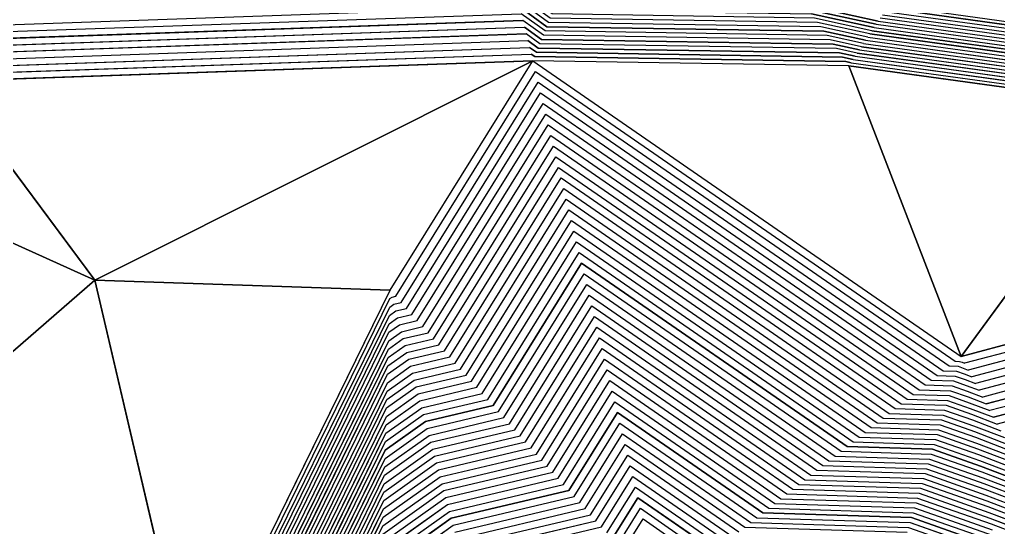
# Model space of a CAD drawing. Extents: x 7084 to 11035, y 13750 to 16729.
# Drawn here: x 8404 to 9363, y 15729 to 16227 of the extents above; entities that cross this region are included whole.
import ezdxf

# ---------------------------------------------------------------- set-up
doc = ezdxf.new("R2010")
doc.units = 0
doc.layers.add('Level 1', color=7, linetype='Continuous')

msp = doc.modelspace()

# ---------------------------------------------------------------- linework, layer by layer
at = {"layer": 'Level 1'}
for p, q in [((8389.94, 16221.43), (8893.49, 16238.96)), ((8921.96, 16223.79), (8891.85, 16245.55)), ((8920.26, 16219.62), (8893.49, 16238.96)), ((9244.94, 16225.11), (9173.37, 16240.73)), ((9253.14, 16237.65), (9462.55, 16208.74)), ((9255.19, 16240.78), (9460.15, 16212.49)), ((8382.75, 16214.53), (8895.14, 16232.37)), ((8918.56, 16215.45), (8895.14, 16232.37)), ((9185.62, 16223.74), (8923.66, 16227.97)), ((9242.89, 16221.98), (9176.43, 16236.49)), ((9240.84, 16218.85), (9179.49, 16232.24)), ((9238.79, 16215.71), (9182.56, 16227.99)), ((9246.99, 16228.25), (9469.77, 16197.49)), ((9249.04, 16231.38), (9467.36, 16201.24)), ((9251.09, 16234.51), (9464.96, 16204.99)), ((8368.37, 16200.74), (8898.43, 16219.19)), ((8375.56, 16207.64), (8896.78, 16225.78)), ((8916.86, 16211.28), (8896.78, 16225.78)), ((8915.16, 16207.1), (8898.43, 16219.19)), ((9191.74, 16215.24), (8920.26, 16219.62)), ((9188.68, 16219.49), (8921.96, 16223.79)), ((9236.74, 16212.58), (9185.62, 16223.74)), ((9234.69, 16209.45), (9188.68, 16219.49)), ((9240.84, 16218.85), (9476.98, 16186.25)), ((9242.89, 16221.98), (9474.58, 16190)), ((9244.94, 16225.11), (9472.17, 16193.75)), ((8361.18, 16193.84), (8900.07, 16212.6)), ((8913.46, 16202.93), (8900.07, 16212.6)), ((9197.87, 16206.74), (8916.86, 16211.28)), ((9194.8, 16210.99), (8918.56, 16215.45)), ((9232.64, 16206.31), (9191.74, 16215.24)), ((9230.59, 16203.18), (9194.8, 16210.99)), ((9234.69, 16209.45), (9484.2, 16175)), ((9236.74, 16212.58), (9481.79, 16178.75)), ((9238.79, 16215.71), (9479.39, 16182.5)), ((8346.8, 16180.05), (8903.36, 16199.42)), ((8353.99, 16186.94), (8901.72, 16206.01)), ((8911.76, 16198.76), (8901.72, 16206.01)), ((8910.05, 16194.59), (8903.36, 16199.42)), ((9203.99, 16198.24), (8913.46, 16202.93)), ((9200.93, 16202.49), (8915.16, 16207.1)), ((9228.54, 16200.05), (9197.87, 16206.74)), ((9226.49, 16196.91), (9200.93, 16202.49)), ((9228.54, 16200.05), (9491.42, 16163.76)), ((9230.59, 16203.18), (9489.01, 16167.51)), ((9232.64, 16206.31), (9486.6, 16171.25)), ((8339.61, 16173.15), (8905.01, 16192.83)), ((8908.35, 16190.41), (8905.01, 16192.83)), ((9213.18, 16185.49), (8908.35, 16190.41)), ((9210.11, 16189.74), (8910.05, 16194.59)), ((9207.05, 16193.99), (8911.76, 16198.76)), ((9224.44, 16193.78), (9203.99, 16198.24)), ((9222.39, 16190.64), (9207.05, 16193.99)), ((9220.34, 16187.51), (9210.11, 16189.74)), ((9222.39, 16190.64), (9498.63, 16152.51)), ((9224.44, 16193.78), (9496.23, 16156.26)), ((9226.49, 16196.91), (9493.82, 16160.01)), ((8906.65, 16186.24), (8332.42, 16166.25)), ((8332.42, 16166.25), (8906.65, 16186.24)), ((8477.23, 15971.36), (8906.65, 16186.24)), ((8906.65, 16186.24), (8477.23, 15971.36)), ((8766.84, 15961.36), (8906.65, 16186.24)), ((9216.24, 16181.24), (8906.65, 16186.24)), ((8906.65, 16186.24), (9326.09, 15896.4)), ((9218.29, 16184.38), (9213.18, 16185.49)), ((9326.09, 15896.4), (9216.24, 16181.24)), ((9216.24, 16181.24), (9505.85, 16141.27)), ((9505.85, 16141.27), (9216.24, 16181.24)), ((9216.24, 16181.24), (9326.09, 15896.4)), ((9218.29, 16184.38), (9503.44, 16145.01)), ((9220.34, 16187.51), (9501.04, 16148.76)), ((8772.15, 15955.42), (8909.16, 16175.8)), ((8909.16, 16175.8), (9320.21, 15891.75)), ((8332.42, 16166.25), (8477.23, 15971.36)), ((8477.23, 15971.36), (8332.42, 16166.25)), ((8777.45, 15949.47), (8911.67, 16165.35)), ((8911.67, 16165.35), (9314.33, 15887.1)), ((8782.76, 15943.52), (8914.18, 16154.91)), ((8914.18, 16154.91), (9308.45, 15882.46)), ((8788.06, 15937.58), (8916.69, 16144.46)), ((8916.69, 16144.46), (9302.57, 15877.81)), ((8793.37, 15931.63), (8919.2, 16134.02)), ((8919.2, 16134.02), (9296.69, 15873.16)), ((9505.85, 16141.27), (9326.09, 15896.4)), ((9326.09, 15896.4), (9505.85, 16141.27)), ((8798.67, 15925.68), (8921.7, 16123.58)), ((8921.7, 16123.58), (9290.81, 15868.51)), ((8803.97, 15919.74), (8924.21, 16113.13)), ((8924.21, 16113.13), (9284.93, 15863.87)), ((8809.28, 15913.79), (8926.72, 16102.69)), ((8926.72, 16102.69), (9279.05, 15859.22)), ((8814.58, 15907.84), (8929.23, 16092.24)), ((8929.23, 16092.24), (9273.17, 15854.57)), ((8477.23, 15971.36), (8232.56, 16081.3)), ((8232.56, 16081.3), (8477.23, 15971.36)), ((8819.89, 15901.89), (8931.74, 16081.8)), ((8931.74, 16081.8), (9267.29, 15849.92)), ((8825.19, 15895.95), (8934.25, 16071.35)), ((8934.25, 16071.35), (9261.41, 15845.28)), ((8830.5, 15890), (8936.76, 16060.91)), ((8936.76, 16060.91), (9255.53, 15840.63)), ((8835.8, 15884.05), (8939.26, 16050.46)), ((8939.26, 16050.46), (9249.65, 15835.98)), ((9326.09, 15896.4), (9890.33, 16046.32)), ((9890.33, 16046.32), (9326.09, 15896.4)), ((8841.11, 15878.11), (8941.77, 16040.02)), ((8941.77, 16040.02), (9243.77, 15831.33)), ((9882.59, 16036.7), (9329.63, 15889.77)), ((8846.41, 15872.16), (8944.28, 16029.58)), ((8944.28, 16029.58), (9237.89, 15826.69)), ((9874.84, 16027.07), (9333.17, 15883.15)), ((8851.72, 15866.21), (8946.79, 16019.13)), ((8946.79, 16019.13), (9232.01, 15822.04)), ((9867.1, 16017.45), (9336.71, 15876.53)), ((8857.02, 15860.27), (8949.3, 16008.69)), ((8949.3, 16008.69), (9226.13, 15817.39)), ((9859.35, 16007.83), (9340.25, 15869.9)), ((8862.33, 15854.32), (8951.81, 15998.24)), ((8951.81, 15998.24), (9220.25, 15812.74)), ((9851.61, 15998.21), (9343.79, 15863.28)), ((9843.86, 15988.59), (9347.33, 15856.66)), ((8867.63, 15848.37), (8954.32, 15987.8)), ((8954.32, 15987.8), (9214.37, 15808.1)), ((9836.12, 15978.96), (9350.87, 15850.03)), ((8282.49, 15801.45), (8477.23, 15971.36)), ((8477.23, 15971.36), (8282.49, 15801.45)), ((8766.84, 15961.36), (8477.23, 15971.36)), ((8477.23, 15971.36), (8572.55, 15565.22)), ((8572.55, 15565.22), (8477.23, 15971.36)), ((8477.23, 15971.36), (8766.84, 15961.36)), ((8872.94, 15842.43), (8956.82, 15977.35)), ((8956.82, 15977.35), (9208.49, 15803.45)), ((9828.37, 15969.34), (9354.41, 15843.41)), ((8572.55, 15565.22), (8766.84, 15961.36)), ((8878.24, 15836.48), (8959.33, 15966.91)), ((8959.33, 15966.91), (9202.61, 15798.8)), ((9820.63, 15959.72), (9357.95, 15836.79)), ((8576.18, 15564.9), (8766.59, 15953.12)), ((8766.59, 15953.12), (8768.65, 15954.59)), ((8768.65, 15954.59), (8772.15, 15955.42)), ((8883.55, 15830.53), (8961.84, 15956.46)), ((8961.84, 15956.46), (9196.73, 15794.15)), ((9812.88, 15950.1), (9361.49, 15830.16)), ((8579.81, 15564.58), (8766.33, 15944.87)), ((8766.07, 15936.63), (8772.28, 15941.04)), ((8766.33, 15944.87), (8770.47, 15947.82)), ((8770.47, 15947.82), (8777.45, 15949.47)), ((8772.28, 15941.04), (8782.76, 15943.52)), ((8888.85, 15824.59), (8964.35, 15946.02)), ((8964.35, 15946.02), (9190.85, 15789.51)), ((8583.44, 15564.26), (8766.07, 15936.63)), ((8765.82, 15928.39), (8774.09, 15934.27)), ((8774.09, 15934.27), (8788.06, 15937.58)), ((8775.9, 15927.49), (8793.37, 15931.63)), ((8894.16, 15818.64), (8966.86, 15935.58)), ((8966.86, 15935.58), (9184.97, 15784.86)), ((8587.07, 15563.94), (8765.82, 15928.39)), ((8765.56, 15920.14), (8775.9, 15927.49)), ((8777.72, 15920.72), (8798.67, 15925.68)), ((8899.46, 15812.69), (8969.37, 15925.13)), ((8969.37, 15925.13), (9179.09, 15780.21)), ((8590.7, 15563.61), (8765.56, 15920.14)), ((8594.34, 15563.29), (8765.31, 15911.9)), ((8765.05, 15903.65), (8779.53, 15913.95)), ((8765.31, 15911.9), (8777.72, 15920.72)), ((8779.53, 15913.95), (8803.97, 15919.74)), ((8781.34, 15907.17), (8809.28, 15913.79)), ((8904.77, 15806.75), (8971.88, 15914.69)), ((8971.88, 15914.69), (9173.21, 15775.56)), ((8597.97, 15562.97), (8765.05, 15903.65)), ((8764.8, 15895.41), (8781.34, 15907.17)), ((8783.15, 15900.4), (8814.58, 15907.84)), ((8784.96, 15893.62), (8819.89, 15901.89)), ((8910.07, 15800.8), (8974.38, 15904.24)), ((8974.38, 15904.24), (9167.33, 15770.91)), ((8601.6, 15562.65), (8764.8, 15895.41)), ((8764.29, 15878.92), (8784.96, 15893.62)), ((8764.54, 15887.16), (8783.15, 15900.4)), ((8786.78, 15886.85), (8825.19, 15895.95)), ((8915.38, 15794.85), (8976.89, 15893.8)), ((8976.89, 15893.8), (9161.44, 15766.27)), ((8605.23, 15562.33), (8764.54, 15887.16)), ((8764.03, 15870.67), (8786.78, 15886.85)), ((8788.59, 15880.08), (8830.5, 15890)), ((8790.4, 15873.3), (8835.8, 15884.05)), ((8920.68, 15788.91), (8979.4, 15883.35)), ((8979.4, 15883.35), (9155.56, 15761.62)), ((9308.45, 15882.46), (9321.68, 15882.04)), ((9314.33, 15887.1), (9323.15, 15886.83)), ((9320.21, 15891.75), (9324.62, 15891.61)), ((9323.15, 15886.83), (9328.11, 15885.08)), ((9324.62, 15891.61), (9327.1, 15890.74)), ((9327.1, 15890.74), (9329.63, 15889.77)), ((9328.11, 15885.08), (9333.17, 15883.15)), ((8608.86, 15562.01), (8764.29, 15878.92)), ((8763.52, 15854.18), (8790.4, 15873.3)), ((8763.78, 15862.43), (8788.59, 15880.08)), ((8792.21, 15866.53), (8841.11, 15878.11)), ((8925.99, 15782.96), (8981.91, 15872.91)), ((8981.91, 15872.91), (9149.68, 15756.97)), ((9296.69, 15873.16), (9318.75, 15872.47)), ((9302.57, 15877.81), (9320.21, 15877.26)), ((9320.21, 15877.26), (9330.14, 15873.76)), ((9321.68, 15882.04), (9329.13, 15879.42)), ((9329.13, 15879.42), (9336.71, 15876.53)), ((9330.14, 15873.76), (9340.25, 15869.9)), ((8612.49, 15561.68), (8764.03, 15870.67)), ((8763.26, 15845.94), (8792.21, 15866.53)), ((8794.03, 15859.75), (8846.41, 15872.16)), ((8795.84, 15852.98), (8851.72, 15866.21)), ((9284.93, 15863.87), (9315.81, 15862.9)), ((9290.81, 15868.51), (9317.28, 15867.69)), ((9317.28, 15867.69), (9332.17, 15862.45)), ((9318.75, 15872.47), (9331.15, 15868.11)), ((9331.15, 15868.11), (9343.79, 15863.28)), ((8616.12, 15561.36), (8763.78, 15862.43)), ((8619.75, 15561.04), (8763.52, 15854.18)), ((8763.01, 15837.7), (8794.03, 15859.75)), ((8797.65, 15846.21), (8857.02, 15860.27)), ((8799.46, 15839.43), (8862.33, 15854.32)), ((8931.29, 15777.01), (8984.42, 15862.47)), ((8984.42, 15862.47), (9143.8, 15752.32)), ((9273.17, 15854.57), (9312.87, 15853.33)), ((9279.05, 15859.22), (9314.34, 15858.12)), ((9314.34, 15858.12), (9334.19, 15851.13)), ((9315.81, 15862.9), (9333.18, 15856.79)), ((9332.17, 15862.45), (9347.33, 15856.66)), ((9333.18, 15856.79), (9350.87, 15850.03)), ((8623.38, 15560.72), (8763.26, 15845.94)), ((8762.5, 15821.21), (8797.65, 15846.21)), ((8762.75, 15829.45), (8795.84, 15852.98)), ((8801.28, 15832.66), (8867.63, 15848.37)), ((8936.59, 15771.06), (8986.93, 15852.02)), ((8986.93, 15852.02), (9137.92, 15747.68)), ((9261.41, 15845.28), (9309.93, 15843.76)), ((9267.29, 15849.92), (9311.4, 15848.54)), ((9311.4, 15848.54), (9336.22, 15839.81)), ((9312.87, 15853.33), (9335.2, 15845.47)), ((9334.19, 15851.13), (9354.41, 15843.41)), ((9335.2, 15845.47), (9357.95, 15836.79)), ((8627.01, 15560.4), (8763.01, 15837.7)), ((8762.24, 15812.96), (8799.46, 15839.43)), ((8803.09, 15825.88), (8872.94, 15842.43)), ((8804.9, 15819.11), (8878.24, 15836.48)), ((8941.9, 15765.12), (8989.44, 15841.58)), ((8989.44, 15841.58), (9132.04, 15743.03)), ((9249.65, 15835.98), (9307, 15834.19)), ((9255.53, 15840.63), (9308.47, 15838.97)), ((9308.47, 15838.97), (9338.24, 15828.5)), ((9309.93, 15843.76), (9337.23, 15834.15)), ((9336.22, 15839.81), (9361.49, 15830.16)), ((8630.64, 15560.08), (8762.75, 15829.45)), ((8761.73, 15796.47), (8803.09, 15825.88)), ((8761.99, 15804.72), (8801.28, 15832.66)), ((8806.71, 15812.34), (8883.55, 15830.53)), ((8947.2, 15759.17), (8991.94, 15831.13)), ((8991.94, 15831.13), (9126.16, 15738.38)), ((9237.89, 15826.69), (9304.06, 15824.62)), ((9243.77, 15831.33), (9305.53, 15829.4)), ((9305.53, 15829.4), (9340.27, 15817.18)), ((9307, 15834.19), (9339.26, 15822.84)), ((9337.23, 15834.15), (9365.03, 15823.54)), ((9338.24, 15828.5), (9368.57, 15816.92)), ((8634.27, 15559.75), (8762.5, 15821.21)), ((8761.48, 15788.23), (8804.9, 15819.11)), ((8808.53, 15805.56), (8888.85, 15824.59)), ((8810.34, 15798.79), (8894.16, 15818.64)), ((8952.51, 15753.22), (8994.45, 15820.69)), ((8994.45, 15820.69), (9120.28, 15733.73)), ((9226.13, 15817.39), (9301.12, 15815.05)), ((9232.01, 15822.04), (9302.59, 15819.83)), ((9302.59, 15819.83), (9342.29, 15805.86)), ((9304.06, 15824.62), (9341.28, 15811.52)), ((9339.26, 15822.84), (9372.11, 15810.29)), ((9340.27, 15817.18), (9375.65, 15803.67)), ((8637.9, 15559.43), (8762.24, 15812.96)), ((8761.22, 15779.98), (8806.71, 15812.34)), ((8812.15, 15792.01), (8899.46, 15812.69)), ((8813.96, 15785.24), (8904.77, 15806.75)), ((8957.81, 15747.28), (8996.96, 15810.24)), ((8996.96, 15810.24), (9114.4, 15729.09)), ((9214.37, 15808.1), (9298.18, 15805.48)), ((9220.25, 15812.74), (9299.65, 15810.26)), ((9299.65, 15810.26), (9344.32, 15794.55)), ((9301.12, 15815.05), (9343.31, 15800.2)), ((9341.28, 15811.52), (9379.19, 15797.05)), ((9342.29, 15805.86), (9382.73, 15790.42)), ((8641.53, 15559.11), (8761.99, 15804.72)), ((8645.16, 15558.79), (8761.73, 15796.47)), ((8760.71, 15763.5), (8810.34, 15798.79)), ((8760.96, 15771.74), (8808.53, 15805.56)), ((8815.78, 15778.47), (8910.07, 15800.8)), ((8963.12, 15741.33), (8999.47, 15799.8)), ((8999.47, 15799.8), (9108.52, 15724.44)), ((9202.61, 15798.8), (9295.25, 15795.91)), ((9208.49, 15803.45), (9296.72, 15800.69)), ((9296.72, 15800.69), (9346.34, 15783.23)), ((9298.18, 15805.48), (9345.33, 15788.89)), ((9343.31, 15800.2), (9386.27, 15783.8)), ((8648.79, 15558.47), (8761.48, 15788.23)), ((8760.45, 15755.25), (8812.15, 15792.01)), ((8817.59, 15771.69), (8915.38, 15794.85)), ((8819.4, 15764.92), (8920.68, 15788.91)), ((8968.42, 15735.38), (9001.98, 15789.35)), ((9001.98, 15789.35), (9102.64, 15719.79)), ((9190.85, 15789.51), (9292.31, 15786.33)), ((9196.73, 15794.15), (9293.78, 15791.12)), ((9293.78, 15791.12), (9348.37, 15771.91)), ((9295.25, 15795.91), (9347.36, 15777.57)), ((9344.32, 15794.55), (9389.81, 15777.18)), ((9345.33, 15788.89), (9393.35, 15770.55)), ((8652.42, 15558.15), (8761.22, 15779.98)), ((8759.94, 15738.76), (8815.78, 15778.47)), ((8760.2, 15747.01), (8813.96, 15785.24)), ((8821.21, 15758.14), (8925.99, 15782.96)), ((8823.03, 15751.37), (8931.29, 15777.01)), ((8973.73, 15729.44), (9004.49, 15778.91)), ((9004.49, 15778.91), (9096.76, 15715.14)), ((9179.09, 15780.21), (9289.37, 15776.76)), ((9184.97, 15784.86), (9290.84, 15781.55)), ((9290.84, 15781.55), (9350.4, 15760.59)), ((9292.31, 15786.33), (9349.38, 15766.25)), ((9346.34, 15783.23), (9396.89, 15763.93)), ((9347.36, 15777.57), (9400.43, 15757.3)), ((8656.05, 15557.82), (8760.96, 15771.74)), ((8759.69, 15730.52), (8817.59, 15771.69)), ((8824.84, 15744.6), (8936.59, 15771.06)), ((8979.03, 15723.49), (9007, 15768.47)), ((9007, 15768.47), (9090.88, 15710.5)), ((9167.33, 15770.91), (9286.43, 15767.19)), ((9173.21, 15775.56), (9287.9, 15771.98)), ((9287.9, 15771.98), (9352.42, 15749.28)), ((9289.37, 15776.76), (9351.41, 15754.94)), ((9348.37, 15771.91), (9403.97, 15750.68)), ((8659.68, 15557.5), (8760.71, 15763.5)), ((8759.18, 15714.03), (8821.21, 15758.14)), ((8759.43, 15722.27), (8819.4, 15764.92)), ((8826.65, 15737.82), (8941.9, 15765.12)), ((8828.46, 15731.05), (8947.2, 15759.17)), ((8984.34, 15717.54), (9009.5, 15758.02)), ((9009.5, 15758.02), (9085, 15705.85)), ((9155.56, 15761.62), (9283.5, 15757.62)), ((9161.44, 15766.27), (9284.97, 15762.41)), ((9284.97, 15762.41), (9354.45, 15737.96)), ((9286.43, 15767.19), (9353.43, 15743.62)), ((9349.38, 15766.25), (9407.51, 15744.06)), ((9350.4, 15760.59), (9411.05, 15737.43)), ((8663.31, 15557.18), (8760.45, 15755.25)), ((8758.92, 15705.78), (8823.03, 15751.37)), ((8830.27, 15724.27), (8952.51, 15753.22)), ((9143.8, 15752.32), (9280.56, 15748.05)), ((9149.68, 15756.97), (9282.03, 15752.84)), ((9282.03, 15752.84), (9356.47, 15726.64)), ((9283.5, 15757.62), (9355.46, 15732.3)), ((9351.41, 15754.94), (9414.59, 15730.81)), ((9352.42, 15749.28), (9418.13, 15724.19)), ((8666.94, 15556.86), (8760.2, 15747.01)), ((8670.57, 15556.54), (8759.94, 15738.76)), ((8758.67, 15697.54), (8824.84, 15744.6)), ((8832.09, 15717.5), (8957.81, 15747.28)), ((8833.9, 15710.73), (8963.12, 15741.33)), ((8989.64, 15711.6), (9012.01, 15747.58)), ((9012.01, 15747.58), (9079.12, 15701.2)), ((9132.04, 15743.03), (9277.62, 15738.48)), ((9137.92, 15747.68), (9279.09, 15743.27)), ((9279.09, 15743.27), (9358.5, 15715.33)), ((9280.56, 15748.05), (9357.48, 15720.98)), ((9353.43, 15743.62), (9421.67, 15717.56)), ((8674.2, 15556.22), (8759.69, 15730.52)), ((8758.15, 15681.05), (8828.46, 15731.05)), ((8758.41, 15689.3), (8826.65, 15737.82)), ((8835.71, 15703.95), (8968.42, 15735.38)), ((8837.52, 15697.18), (8973.73, 15729.44)), ((8994.95, 15705.65), (9014.52, 15737.13)), ((9014.52, 15737.13), (9073.24, 15696.55)), ((9114.4, 15729.09), (9273.22, 15724.12)), ((9120.28, 15733.73), (9274.69, 15728.91)), ((9126.16, 15738.38), (9276.15, 15733.69)), ((9276.15, 15733.69), (9360.52, 15704.01)), ((9277.62, 15738.48), (9359.51, 15709.67)), ((9354.45, 15737.96), (9425.21, 15710.94)), ((9355.46, 15732.3), (9428.75, 15704.32)), ((9274.69, 15728.91), (9361.54, 15698.35))]:
    msp.add_line(p, q, dxfattribs=at)
for points in [[(8357.6, 16279.74), (8433.07, 16262.82), (8883.62, 16278.5), (8930.46, 16244.66), (9173.37, 16240.73), (9244.94, 16225.11), (9472.17, 16193.75), (9529.43, 16202.86), (9577.58, 16192.44), (9879.25, 16117.95), (9945.61, 16116.64), (10337.39, 15975.49), (10368.62, 15995.02), (10418.07, 15991.11), (10475.33, 15911.7), (10663.38, 15703.89)], [(8357.6, 16279.74), (8433.07, 16262.82), (8883.62, 16278.5), (8930.46, 16244.66), (9173.37, 16240.73), (9244.94, 16225.11), (9472.17, 16193.75), (9529.43, 16202.86), (9577.58, 16192.44), (9879.25, 16117.95), (9945.61, 16116.64), (10337.39, 15975.49), (10368.62, 15995.02), (10418.07, 15991.11), (10475.33, 15911.7), (10663.38, 15703.89)], [(8355.8, 16271.63), (8425.88, 16255.92), (8885.26, 16271.91), (8928.76, 16240.48), (9176.43, 16236.49), (9242.89, 16221.98), (9474.58, 16190), (9527.74, 16198.46), (9572.45, 16188.79), (9880.04, 16112.83), (9941.66, 16111.62), (10341.13, 15967.7), (10370.13, 15985.83), (10416.04, 15982.2), (10469.21, 15908.47), (10660.95, 15696.58)], [(8355.8, 16271.63), (8425.88, 16255.92), (8885.26, 16271.91), (8928.76, 16240.48), (9176.43, 16236.49), (9242.89, 16221.98), (9474.58, 16190), (9527.74, 16198.46), (9572.45, 16188.79), (9880.04, 16112.83), (9941.66, 16111.62), (10341.13, 15967.7), (10370.13, 15985.83), (10416.04, 15982.2), (10469.21, 15908.47), (10660.95, 15696.58)], [(10698.01, 15588.89), (10676.54, 15662.53), (10656.09, 15681.96), (10456.97, 15902), (10411.98, 15964.39), (10373.13, 15967.46), (10348.59, 15952.12), (9933.77, 16101.57), (9881.62, 16102.6), (9562.21, 16181.48), (9524.38, 16189.66), (9479.39, 16182.5), (9238.79, 16215.71), (9182.56, 16227.99), (8925.36, 16232.14), (8888.56, 16258.73), (8411.5, 16242.12), (8352.2, 16255.42)], [(10698.01, 15588.89), (10676.54, 15662.53), (10656.09, 15681.96), (10456.97, 15902), (10411.98, 15964.39), (10373.13, 15967.46), (10348.59, 15952.12), (9933.77, 16101.57), (9881.62, 16102.6), (9562.21, 16181.48), (9524.38, 16189.66), (9479.39, 16182.5), (9238.79, 16215.71), (9182.56, 16227.99), (8925.36, 16232.14), (8888.56, 16258.73), (8411.5, 16242.12), (8352.2, 16255.42)], [(8354, 16263.53), (8418.69, 16249.02), (8886.91, 16265.32), (8927.06, 16236.31), (9179.49, 16232.24), (9240.84, 16218.85), (9476.98, 16186.25), (9526.06, 16194.06), (9567.33, 16185.13), (9880.83, 16107.71), (9937.71, 16106.6), (10344.86, 15959.91), (10371.63, 15976.64), (10414.01, 15973.3), (10463.09, 15905.23), (10658.52, 15689.27), (10680.83, 15668.07), (10704.25, 15587.74), (10801.96, 15363.63), (10788.58, 15272.13), (10776.37, 14970.61), (10755.17, 14794.31), (10633.03, 14215.7), (10607.38, 14181.11)], [(8354, 16263.53), (8418.69, 16249.02), (8886.91, 16265.32), (8927.06, 16236.31), (9179.49, 16232.24), (9240.84, 16218.85), (9476.98, 16186.25), (9526.06, 16194.06), (9567.33, 16185.13), (9880.83, 16107.71), (9937.71, 16106.6), (10344.86, 15959.91), (10371.63, 15976.64), (10414.01, 15973.3), (10463.09, 15905.23), (10658.52, 15689.27), (10680.83, 15668.07), (10704.25, 15587.74), (10801.96, 15363.63), (10788.58, 15272.13), (10776.37, 14970.61), (10755.17, 14794.31), (10633.03, 14215.7), (10607.38, 14181.11)], [(10706.57, 15701.33), (10673.11, 15733.13), (10499.8, 15924.64), (10426.19, 16026.74), (10362.61, 16031.76), (10322.46, 16006.65), (9961.41, 16136.74), (9876.08, 16138.41), (9598.07, 16207.07), (9536.17, 16220.46), (9462.55, 16208.74), (9253.14, 16237.65), (9161.12, 16257.73)], [(10706.57, 15701.33), (10673.11, 15733.13), (10499.8, 15924.64), (10426.19, 16026.74), (10362.61, 16031.76), (10322.46, 16006.65), (9961.41, 16136.74), (9876.08, 16138.41), (9598.07, 16207.07), (9536.17, 16220.46), (9462.55, 16208.74), (9253.14, 16237.65), (9161.12, 16257.73)], [(9557.08, 16177.82), (9522.69, 16185.26), (9481.79, 16178.75), (9236.74, 16212.58), (9185.62, 16223.74), (8923.66, 16227.97), (8890.2, 16252.14), (8404.31, 16235.23), (8350.41, 16247.31)], [(9557.08, 16177.82), (9522.69, 16185.26), (9481.79, 16178.75), (9236.74, 16212.58), (9185.62, 16223.74), (8923.66, 16227.97), (8890.2, 16252.14), (8404.31, 16235.23), (8350.41, 16247.31)], [(8389.94, 16221.43), (8893.49, 16238.96), (8920.26, 16219.62), (9191.74, 16215.24), (9232.64, 16206.31), (9486.6, 16171.25), (9519.32, 16176.46), (9546.83, 16170.51), (9884, 16087.25), (9921.92, 16086.5), (10359.79, 15928.74), (10377.64, 15939.9), (10405.9, 15937.67), (10438.61, 15892.29), (10648.79, 15660.04)], [(8389.94, 16221.43), (8893.49, 16238.96), (8920.26, 16219.62), (9191.74, 16215.24), (9232.64, 16206.31), (9486.6, 16171.25), (9519.32, 16176.46), (9546.83, 16170.51), (9884, 16087.25), (9921.92, 16086.5), (10359.79, 15928.74), (10377.64, 15939.9), (10405.9, 15937.67), (10438.61, 15892.29), (10648.79, 15660.04)], [(8368.37, 16200.74), (8898.43, 16219.19), (8915.16, 16207.1), (9200.93, 16202.49), (9226.49, 16196.91), (9493.82, 16160.01), (9514.27, 16163.26), (9531.46, 16159.54), (9886.37, 16071.9), (9910.07, 16071.43), (10370.99, 15905.37), (10382.15, 15912.34), (10399.81, 15910.95), (10420.26, 15882.59), (10641.5, 15638.11)], [(8368.37, 16200.74), (8898.43, 16219.19), (8915.16, 16207.1), (9200.93, 16202.49), (9226.49, 16196.91), (9493.82, 16160.01), (9514.27, 16163.26), (9531.46, 16159.54), (9886.37, 16071.9), (9910.07, 16071.43), (10370.99, 15905.37), (10382.15, 15912.34), (10399.81, 15910.95), (10420.26, 15882.59), (10641.5, 15638.11)], [(10643.93, 15645.42), (10426.37, 15885.82), (10401.84, 15919.86), (10380.64, 15921.53), (10367.26, 15913.16), (9914.02, 16076.46), (9885.58, 16077.02), (9536.59, 16163.2), (9515.95, 16167.66), (9491.42, 16163.76), (9228.54, 16200.05), (9197.87, 16206.74), (8916.86, 16211.28), (8896.78, 16225.78), (8375.56, 16207.64)], [(10643.93, 15645.42), (10426.37, 15885.82), (10401.84, 15919.86), (10380.64, 15921.53), (10367.26, 15913.16), (9914.02, 16076.46), (9885.58, 16077.02), (9536.59, 16163.2), (9515.95, 16167.66), (9491.42, 16163.76), (9228.54, 16200.05), (9197.87, 16206.74), (8916.86, 16211.28), (8896.78, 16225.78), (8375.56, 16207.64)], [(9203.99, 16198.24), (8913.46, 16202.93), (8900.07, 16212.6), (8361.18, 16193.84)], [(9203.99, 16198.24), (8913.46, 16202.93), (8900.07, 16212.6), (8361.18, 16193.84)], [(8346.8, 16180.05), (8903.36, 16199.42), (8910.05, 16194.59), (9210.11, 16189.74), (9220.34, 16187.51), (9501.04, 16148.76), (9509.22, 16150.06), (9516.09, 16148.58), (9888.75, 16056.55), (9898.23, 16056.36), (10382.19, 15882), (10386.65, 15884.79), (10393.72, 15884.23), (10401.9, 15872.88), (10634.2, 15616.18)], [(8346.8, 16180.05), (8903.36, 16199.42), (8910.05, 16194.59), (9210.11, 16189.74), (9220.34, 16187.51), (9501.04, 16148.76), (9509.22, 16150.06), (9516.09, 16148.58), (9888.75, 16056.55), (9898.23, 16056.36), (10382.19, 15882), (10386.65, 15884.79), (10393.72, 15884.23), (10401.9, 15872.88), (10634.2, 15616.18)], [(8353.99, 16186.94), (8901.72, 16206.01), (8911.76, 16198.76), (9207.05, 16193.99), (9222.39, 16190.64), (9498.63, 16152.51), (9510.9, 16154.46), (9521.22, 16152.23), (9887.96, 16061.67), (9902.18, 16061.39), (10378.46, 15889.79), (10385.15, 15893.97), (10395.75, 15893.14), (10408.02, 15876.12), (10636.63, 15623.49)], [(8353.99, 16186.94), (8901.72, 16206.01), (8911.76, 16198.76), (9207.05, 16193.99), (9222.39, 16190.64), (9498.63, 16152.51), (9510.9, 16154.46), (9521.22, 16152.23), (9887.96, 16061.67), (9902.18, 16061.39), (10378.46, 15889.79), (10385.15, 15893.97), (10395.75, 15893.14), (10408.02, 15876.12), (10636.63, 15623.49)], [(8339.61, 16173.15), (8905.01, 16192.83), (8908.35, 16190.41), (9213.18, 16185.49), (9218.29, 16184.38), (9503.44, 16145.01), (9507.53, 16145.67), (9510.97, 16144.92), (9889.54, 16051.43), (9894.28, 16051.34), (10385.93, 15874.21), (10388.16, 15875.6), (10391.69, 15875.32), (10395.78, 15869.65), (10631.77, 15608.87)], [(8339.61, 16173.15), (8905.01, 16192.83), (8908.35, 16190.41), (9213.18, 16185.49), (9218.29, 16184.38), (9503.44, 16145.01), (9507.53, 16145.67), (9510.97, 16144.92), (9889.54, 16051.43), (9894.28, 16051.34), (10385.93, 15874.21), (10388.16, 15875.6), (10391.69, 15875.32), (10395.78, 15869.65), (10631.77, 15608.87)], [(10639.06, 15630.8), (10414.14, 15879.35), (10397.78, 15902.04), (10383.65, 15903.16), (10374.73, 15897.58), (9906.13, 16066.41), (9887.16, 16066.78), (9526.34, 16155.89), (9512.59, 16158.86), (9496.23, 16156.26), (9224.44, 16193.78), (9203.99, 16198.24)], [(10639.06, 15630.8), (10414.14, 15879.35), (10397.78, 15902.04), (10383.65, 15903.16), (10374.73, 15897.58), (9906.13, 16066.41), (9887.16, 16066.78), (9526.34, 16155.89), (9512.59, 16158.86), (9496.23, 16156.26), (9224.44, 16193.78), (9203.99, 16198.24)], [(10184.94, 15661.53), (9890.33, 16046.32), (9326.09, 15896.4), (9216.24, 16181.24), (8906.65, 16186.24), (8332.42, 16166.25), (8906.65, 16186.24), (8477.23, 15971.36), (8572.55, 15565.22)], [(10184.94, 15661.53), (9890.33, 16046.32), (9326.09, 15896.4), (9216.24, 16181.24), (8906.65, 16186.24), (8332.42, 16166.25), (8906.65, 16186.24), (8477.23, 15971.36), (8572.55, 15565.22)], [(8572.55, 15565.22), (8766.84, 15961.36), (8906.65, 16186.24), (9326.09, 15896.4), (9505.85, 16141.27), (9216.24, 16181.24), (9326.09, 15896.4), (9505.85, 16141.27), (9890.33, 16046.32), (10389.66, 15866.41), (10184.94, 15661.53), (10389.66, 15866.41), (10629.34, 15601.56)], [(8572.55, 15565.22), (8766.84, 15961.36), (8906.65, 16186.24), (9326.09, 15896.4), (9505.85, 16141.27), (9216.24, 16181.24), (9326.09, 15896.4), (9505.85, 16141.27), (9890.33, 16046.32), (10389.66, 15866.41), (10184.94, 15661.53), (10389.66, 15866.41), (10629.34, 15601.56)], [(8332.42, 16166.25), (8477.23, 15971.36), (8282.49, 15801.45)], [(8332.42, 16166.25), (8477.23, 15971.36), (8282.49, 15801.45)], [(8597.97, 15562.97), (8765.05, 15903.65), (8779.53, 15913.95), (8803.97, 15919.74), (8924.21, 16113.13), (9284.93, 15863.87), (9315.81, 15862.9), (9333.18, 15856.79), (9350.87, 15850.03), (9836.12, 15978.96), (9884.69, 15965.78), (10138.05, 15634.85)], [(8597.97, 15562.97), (8765.05, 15903.65), (8779.53, 15913.95), (8803.97, 15919.74), (8924.21, 16113.13), (9284.93, 15863.87), (9315.81, 15862.9), (9333.18, 15856.79), (9350.87, 15850.03), (9836.12, 15978.96), (9884.69, 15965.78), (10138.05, 15634.85)], [(8605.23, 15562.33), (8764.54, 15887.16), (8783.15, 15900.4), (8814.58, 15907.84), (8929.23, 16092.24), (9273.17, 15854.57), (9312.87, 15853.33), (9335.2, 15845.47), (9357.95, 15836.79), (9820.63, 15959.72), (9883.08, 15942.76), (10124.65, 15627.23)], [(8605.23, 15562.33), (8764.54, 15887.16), (8783.15, 15900.4), (8814.58, 15907.84), (8929.23, 16092.24), (9273.17, 15854.57), (9312.87, 15853.33), (9335.2, 15845.47), (9357.95, 15836.79), (9820.63, 15959.72), (9883.08, 15942.76), (10124.65, 15627.23)], [(8763.01, 15837.7), (8794.03, 15859.75), (8846.41, 15872.16), (8944.28, 16029.58), (9237.89, 15826.69), (9304.06, 15824.62), (9341.28, 15811.52), (9379.19, 15797.05), (9774.16, 15901.99), (9878.24, 15873.73), (10084.47, 15604.37)], [(8763.01, 15837.7), (8794.03, 15859.75), (8846.41, 15872.16), (8944.28, 16029.58), (9237.89, 15826.69), (9304.06, 15824.62), (9341.28, 15811.52), (9379.19, 15797.05), (9774.16, 15901.99), (9878.24, 15873.73), (10084.47, 15604.37)], [(8630.64, 15560.08), (8762.75, 15829.45), (8795.84, 15852.98), (8851.72, 15866.21), (8946.79, 16019.13), (9232.01, 15822.04), (9302.59, 15819.83), (9342.29, 15805.86), (9382.73, 15790.42), (9766.42, 15892.37), (9877.44, 15862.22), (10077.77, 15600.56)], [(8630.64, 15560.08), (8762.75, 15829.45), (8795.84, 15852.98), (8851.72, 15866.21), (8946.79, 16019.13), (9232.01, 15822.04), (9302.59, 15819.83), (9342.29, 15805.86), (9382.73, 15790.42), (9766.42, 15892.37), (9877.44, 15862.22), (10077.77, 15600.56)], [(8116.08, 15274.48), (8406.09, 15426.2), (8449.58, 15423.6), (8471.46, 15468.91), (8589.74, 15487.1), (8608.49, 15513.66), (8696.44, 15471.2), (8722.91, 15464.3), (8751.31, 15482.05), (8722.22, 15517.29), (8705.82, 15501.23), (8617.86, 15543.69), (8634.27, 15559.75), (8762.5, 15821.21), (8797.65, 15846.21), (8857.02, 15860.27), (8949.3, 16008.69)], [(8116.08, 15274.48), (8406.09, 15426.2), (8449.58, 15423.6), (8471.46, 15468.91), (8589.74, 15487.1), (8608.49, 15513.66), (8696.44, 15471.2), (8722.91, 15464.3), (8751.31, 15482.05), (8722.22, 15517.29), (8705.82, 15501.23), (8617.86, 15543.69), (8634.27, 15559.75), (8762.5, 15821.21), (8797.65, 15846.21), (8857.02, 15860.27), (8949.3, 16008.69)], [(8949.3, 16008.69), (9226.13, 15817.39), (9301.12, 15815.05), (9343.31, 15800.2), (9386.27, 15783.8), (9758.67, 15882.75), (9876.63, 15850.72), (10071.07, 15596.75), (10087.55, 15382.37), (10086.77, 15289.41), (10058.64, 15167.54), (10022.39, 14560.67), (9997.39, 14520.83), (9634.88, 14388.9), (9560.67, 14363.9), (9461.46, 14365.46), (9336.22, 14236.83), (8888.03, 14309.39), (8858.37, 14527.08), (8779.47, 14540.36), (8720.09, 14541.92), (8671.66, 14541.92), (8642.76, 14551.29), (8260.47, 14703.01)], [(8949.3, 16008.69), (9226.13, 15817.39), (9301.12, 15815.05), (9343.31, 15800.2), (9386.27, 15783.8), (9758.67, 15882.75), (9876.63, 15850.72), (10071.07, 15596.75), (10087.55, 15382.37), (10086.77, 15289.41), (10058.64, 15167.54), (10022.39, 14560.67), (9997.39, 14520.83), (9634.88, 14388.9), (9560.67, 14363.9), (9461.46, 14365.46), (9336.22, 14236.83), (8888.03, 14309.39), (8858.37, 14527.08), (8779.47, 14540.36), (8720.09, 14541.92), (8671.66, 14541.92), (8642.76, 14551.29), (8260.47, 14703.01)], [(10057.68, 15589.13), (9875.02, 15827.7), (9743.18, 15863.5), (9393.35, 15770.55), (9345.33, 15788.89), (9298.18, 15805.48), (9214.37, 15808.1), (8954.32, 15987.8), (8867.63, 15848.37), (8801.28, 15832.66), (8761.99, 15804.72), (8641.53, 15559.11)], [(10057.68, 15589.13), (9875.02, 15827.7), (9743.18, 15863.5), (9393.35, 15770.55), (9345.33, 15788.89), (9298.18, 15805.48), (9214.37, 15808.1), (8954.32, 15987.8), (8867.63, 15848.37), (8801.28, 15832.66), (8761.99, 15804.72), (8641.53, 15559.11)], [(8645.16, 15558.79), (8761.73, 15796.47), (8803.09, 15825.88), (8872.94, 15842.43), (8956.82, 15977.35), (9208.49, 15803.45), (9296.72, 15800.69), (9346.34, 15783.23), (9396.89, 15763.93), (9735.44, 15853.88), (9874.21, 15816.2), (10050.98, 15585.32)], [(8645.16, 15558.79), (8761.73, 15796.47), (8803.09, 15825.88), (8872.94, 15842.43), (8956.82, 15977.35), (9208.49, 15803.45), (9296.72, 15800.69), (9346.34, 15783.23), (9396.89, 15763.93), (9735.44, 15853.88), (9874.21, 15816.2), (10050.98, 15585.32)], [(8666.94, 15556.86), (8760.2, 15747.01), (8813.96, 15785.24), (8904.77, 15806.75), (8971.88, 15914.69), (9173.21, 15775.56), (9287.9, 15771.98), (9352.42, 15749.28), (9418.13, 15724.19), (9688.97, 15796.15), (9869.38, 15747.16), (10010.79, 15562.46)], [(8666.94, 15556.86), (8760.2, 15747.01), (8813.96, 15785.24), (8904.77, 15806.75), (8971.88, 15914.69), (9173.21, 15775.56), (9287.9, 15771.98), (9352.42, 15749.28), (9418.13, 15724.19), (9688.97, 15796.15), (9869.38, 15747.16), (10010.79, 15562.46)], [(8670.57, 15556.54), (8759.94, 15738.76), (8815.78, 15778.47), (8910.07, 15800.8), (8974.38, 15904.24), (9167.33, 15770.91), (9286.43, 15767.19), (9353.43, 15743.62), (9421.67, 15717.56), (9681.22, 15786.53), (9868.57, 15735.66), (10004.09, 15558.65)], [(8670.57, 15556.54), (8759.94, 15738.76), (8815.78, 15778.47), (8910.07, 15800.8), (8974.38, 15904.24), (9167.33, 15770.91), (9286.43, 15767.19), (9353.43, 15743.62), (9421.67, 15717.56), (9681.22, 15786.53), (9868.57, 15735.66), (10004.09, 15558.65)], [(8674.2, 15556.22), (8759.69, 15730.52), (8817.59, 15771.69), (8915.38, 15794.85), (8976.89, 15893.8), (9161.44, 15766.27), (9284.97, 15762.41), (9354.45, 15737.96), (9425.21, 15710.94), (9673.48, 15776.9), (9867.77, 15724.15)], [(8674.2, 15556.22), (8759.69, 15730.52), (8817.59, 15771.69), (8915.38, 15794.85), (8976.89, 15893.8), (9161.44, 15766.27), (9284.97, 15762.41), (9354.45, 15737.96), (9425.21, 15710.94), (9673.48, 15776.9), (9867.77, 15724.15)], [(8303.88, 15243.81), (8470.86, 15331.17), (8495.9, 15329.67), (8535.79, 15412.29), (8603.89, 15422.77), (8638.08, 15471.2), (8688.72, 15446.76), (8736.99, 15434.17), (8788.77, 15466.53), (8735.73, 15530.8), (8705.82, 15501.51), (8655.18, 15525.96), (8685.09, 15555.25), (8758.92, 15705.78), (8823.03, 15751.37), (8931.29, 15777.01), (8984.42, 15862.47), (9143.8, 15752.32), (9280.56, 15748.05), (9357.48, 15720.98)], [(8303.88, 15243.81), (8470.86, 15331.17), (8495.9, 15329.67), (8535.79, 15412.29), (8603.89, 15422.77), (8638.08, 15471.2), (8688.72, 15446.76), (8736.99, 15434.17), (8788.77, 15466.53), (8735.73, 15530.8), (8705.82, 15501.51), (8655.18, 15525.96), (8685.09, 15555.25), (8758.92, 15705.78), (8823.03, 15751.37), (8931.29, 15777.01), (8984.42, 15862.47), (9143.8, 15752.32), (9280.56, 15748.05), (9357.48, 15720.98)], [(8758.67, 15697.54), (8824.84, 15744.6), (8936.59, 15771.06), (8986.93, 15852.02), (9137.92, 15747.68), (9279.09, 15743.27), (9358.5, 15715.33)], [(8758.67, 15697.54), (8824.84, 15744.6), (8936.59, 15771.06), (8986.93, 15852.02), (9137.92, 15747.68), (9279.09, 15743.27), (9358.5, 15715.33)], [(8396.83, 15439.77), (8442.97, 15437.01), (8462.27, 15476.99), (8587.72, 15496.29), (8604.26, 15519.73), (8697.55, 15474.7), (8720.9, 15468.61), (8745.96, 15484.27), (8720.29, 15515.36), (8705.82, 15501.19), (8612.53, 15546.22), (8627.01, 15560.4), (8763.01, 15837.7)], [(8396.83, 15439.77), (8442.97, 15437.01), (8462.27, 15476.99), (8587.72, 15496.29), (8604.26, 15519.73), (8697.55, 15474.7), (8720.9, 15468.61), (8745.96, 15484.27), (8720.29, 15515.36), (8705.82, 15501.19), (8612.53, 15546.22), (8627.01, 15560.4), (8763.01, 15837.7)], [(9359.51, 15709.67), (9277.62, 15738.48), (9132.04, 15743.03), (8989.44, 15841.58), (8941.9, 15765.12), (8826.65, 15737.82), (8758.41, 15689.3)], [(9359.51, 15709.67), (9277.62, 15738.48), (9132.04, 15743.03), (8989.44, 15841.58), (8941.9, 15765.12), (8826.65, 15737.82), (8758.41, 15689.3)], [(8758.15, 15681.05), (8828.46, 15731.05), (8947.2, 15759.17), (8991.94, 15831.13), (9126.16, 15738.38), (9276.15, 15733.69), (9360.52, 15704.01)], [(8758.15, 15681.05), (8828.46, 15731.05), (8947.2, 15759.17), (8991.94, 15831.13), (9126.16, 15738.38), (9276.15, 15733.69), (9360.52, 15704.01)], [(8833.9, 15710.73), (8963.12, 15741.33), (8999.47, 15799.8), (9108.52, 15724.44)], [(8833.9, 15710.73), (8963.12, 15741.33), (8999.47, 15799.8), (9108.52, 15724.44)], [(8968.42, 15735.38), (9001.98, 15789.35), (9102.64, 15719.79)], [(8968.42, 15735.38), (9001.98, 15789.35), (9102.64, 15719.79)], [(8979.03, 15723.49), (9007, 15768.47), (9090.88, 15710.5)], [(8979.03, 15723.49), (9007, 15768.47), (9090.88, 15710.5)], [(9085, 15705.85), (9009.5, 15758.02), (8984.34, 15717.54)], [(9085, 15705.85), (9009.5, 15758.02), (8984.34, 15717.54)], [(8397.79, 15228.48), (8503.25, 15283.65), (8519.06, 15282.71), (8567.96, 15383.99), (8610.97, 15390.6), (8652.88, 15449.97), (8684.86, 15434.53), (8744.03, 15419.1), (8807.51, 15458.77), (8742.49, 15537.56), (8705.82, 15501.65), (8673.83, 15517.09), (8710.5, 15553), (8757.13, 15648.07), (8835.71, 15703.95), (8968.42, 15735.38)], [(8397.79, 15228.48), (8503.25, 15283.65), (8519.06, 15282.71), (8567.96, 15383.99), (8610.97, 15390.6), (8652.88, 15449.97), (8684.86, 15434.53), (8744.03, 15419.1), (8807.51, 15458.77), (8742.49, 15537.56), (8705.82, 15501.65), (8673.83, 15517.09), (8710.5, 15553), (8757.13, 15648.07), (8835.71, 15703.95), (8968.42, 15735.38)]]:
    msp.add_lwpolyline(points, dxfattribs=at)

doc.saveas('drawing.dxf')
